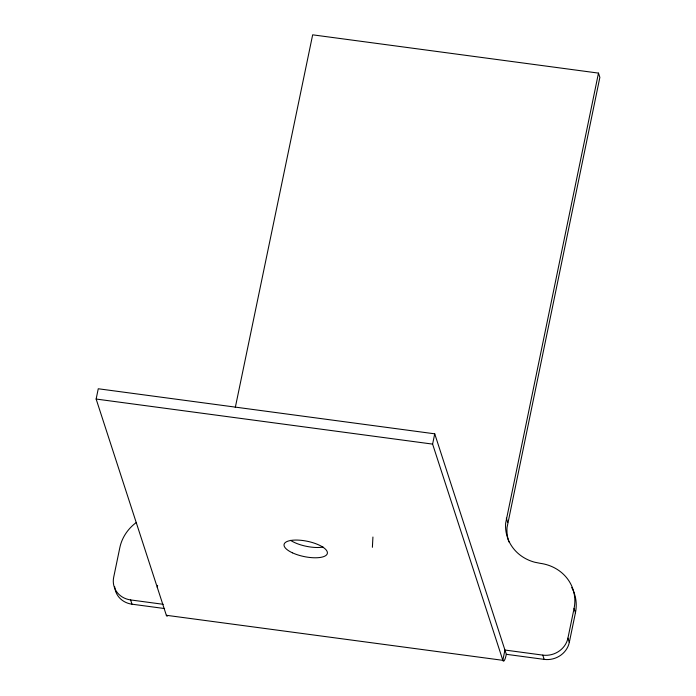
<?xml version="1.0" encoding="UTF-8"?>
<svg xmlns="http://www.w3.org/2000/svg" width="696" height="696" viewBox="0 0 696 696"><rect width="100%" height="100%" fill="white"/><g stroke="black" fill="none" stroke-linecap="round" stroke-linejoin="round"><path stroke-width="1.04" d="M372.395 547.308L372.925 537.025M235.3 407.491L312.661 34.826L598.482 73.106L505.627 523.348A43.169 39.585 -18 0 0 534.78 562.237L540.192 563.325A43.178 39.594 -18 0 1 574.061 608.504L575.444 612.758L569.302 642.417A21.593 19.801 -18 0 1 544.176 659.382L506.314 654.31L434.73 433.825L98.258 388.76L96.135 399.043L166.344 615.29A11.223 2.071 -82.4 0 0 167.623 615.76M598.482 73.106L599.865 77.36L507.01 527.612A43.169 39.585 -18 0 0 508.907 541.949M157.261 587.311L157.618 585.345M506.314 654.31L506.027 655.632A11.223 2.071 -82.4 0 1 503.008 660.817L432.608 444.109L434.73 433.825M569.302 642.417L567.919 638.162L574.061 608.504M96.135 399.043L432.608 444.109M567.919 638.162A21.593 19.801 -18 0 1 542.793 655.119L504.939 650.038L502.808 660.321L166.344 615.29M136.407 522.426A43.178 39.594 -18 0 0 119.825 547.674L113.674 577.332A21.585 19.801 -18 0 0 130.604 599.926L163.212 604.302M115.292 590.217A21.585 19.801 -18 0 0 131.988 604.189L164.595 608.548M506.323 518.137L507.706 522.4M542.793 655.119L544.176 659.382M130.604 599.926L131.988 604.189M571.738 587.52A43.178 39.594 -18 0 1 575.444 612.758M115.084 589.373A21.585 19.801 -18 0 1 114.709 586.806M323.109 547.047A22.098 7.813 11.7 0 1 290.563 540.34M292.416 552.815A22.098 7.813 11.7 0 0 327.207 553.877A22.098 7.813 11.7 0 0 297.514 540.079A22.098 7.813 11.7 0 0 292.416 552.815"/></g></svg>
